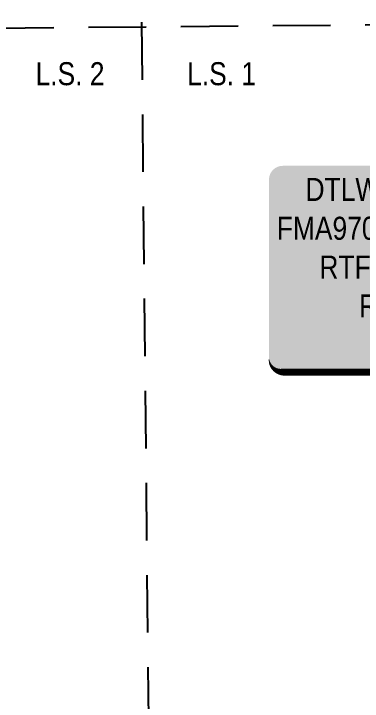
# Model space of a CAD drawing. Extents: x 538089 to 546766, y 6046620 to 6052605.
# Drawn here: x 545085.6 to 545236.8, y 6050991 to 6051289.5 of the extents above; entities that cross this region are included whole.
import ezdxf

# ---------------------------------------------------------------- set-up
doc = ezdxf.new("R2010")
doc.units = 0
doc.header["$LTSCALE"] = 5
doc.linetypes.add('foc-LSD', pattern=[8, 5, -3])
doc.layers.add('AS-SURFACE IMPACT', color=7, linetype='Continuous')
doc.layers.add('L-SECTION-LSD', color=7, linetype='foc-LSD')
doc.styles.add('100L', font='ARIALN.TTF', dxfattribs={"height": 11})
doc.styles.add('80', font='ARIALN.TTF', dxfattribs={"height": 10})

# ---------------------------------------------------------------- blocks, each defined once
blk = doc.blocks.new('*U513')
h = blk.add_hatch(color=255)
edge = h.paths.add_edge_path()
edge.add_line((-136.5, -45.5), (136.5, -45.5))
edge.add_arc((136.5, -39.5), 6, 270, 360)
edge.add_line((142.5, -39.5), (142.5, 38))
edge.add_arc((136.5, 38), 6, 0, 90)
edge.add_line((136.5, 44), (-136.5, 44))
edge.add_arc((-136.5, 38), 6, 90, 180)
edge.add_line((-142.5, 38), (-142.5, -39.5))
edge.add_arc((-136.5, -39.5), 6, 180, 270)
at = {"color": 44, "flags": 128}
blk.add_lwpolyline([(-136.5, -45.5, 3, 3, 0), (136.5, -45.5, 3, 3, 0.414214), (142.5, -39.5, 3, 3, 0), (142.5, 38, 3, 0, 0.414214), (136.5, 44, 0, 0, 0), (-136.5, 44, 0, 0, 0.414214), (-142.5, 38, 0, 0, 0), (-142.5, -39.5, 0, 3, 0.414214)], format="xyseb", close=True, dxfattribs=at)
at = {"color": 44, "style": '80'}
blk.add_attdef('ENTER_TEXT_001', (-35.99, -5), '', height=10, dxfattribs=at)

msp = doc.modelspace()

# ---------------------------------------------------------------- linework, layer by layer
at = {"layer": 'L-SECTION-LSD'}
for p, q in [((545137.019, 6051685.749), (545145.035, 6050881.6)), ((545542.999, 6051287.206), (544739.055, 6051280.142))]:
    msp.add_line(p, q, dxfattribs=at)

# ---------------------------------------------------------------- block references
at = {"layer": 'AS-SURFACE IMPACT'}
ref = msp.add_blockref('*U513', (545338.893, 6051179.409), dxfattribs=dict(at, xscale=1.000506938824607, yscale=1.000506938824607, zscale=1.000506938824607))
ref.add_attrib('ENTER_TEXT_001', 'DTLW160001 Millar Western Forest Products Ltd.', (545212.185, 6051208.176), dxfattribs={"layer": '0', "color": 44, "height": 10.00507, "style": '80'})
ref.add_attrib('ENTER_TEXT_002', 'FMA9700034 Canfor (Whitecourt) Forest Products Ltd.', (545199.703, 6051191.323), dxfattribs={"layer": '0', "color": 44, "height": 10.00507, "style": '80'})
ref.add_attrib('ENTER_TEXT_003', 'RTF 216878, 216898 Murphy Oil Company Ltd.', (545218.204, 6051174.471), dxfattribs={"layer": '0', "color": 44, "height": 10.00507, "style": '80'})
ref.add_attrib('ENTER_TEXT_004', 'RTF 241347 GMT Exploration Zama Inc.', (545235.42, 6051157.618), dxfattribs={"layer": '0', "color": 44, "height": 10.00507, "style": '80'})
ref.add_attrib('ENTER_TEXT_005', 'TPA 2002 RODNEY M CRAWFORD', (545245.776, 6051140.766), dxfattribs={"layer": '0', "color": 44, "height": 10.00507, "style": '80'})

# ---------------------------------------------------------------- texts
at = {"layer": 'L-SECTION-LSD', "attachment_point": 1, "style": '100L', "bg_fill": 3, "box_fill_scale": 1.5, "bg_fill_color": 256, "bg_fill_transparency": 0}
for s, width, insert, char_height in [('\\pi2.1557;L.S. 2', 30.65342, (545092.889, 6051268.435), 9.99466), ('L.S. 1', 29.99119, (545160.812, 6051268.435), 9.9947)]:
    msp.add_mtext_dynamic_manual_height_columns(s, width=width, gutter_width=55, heights=[0], dxfattribs=dict(at, insert=insert, char_height=char_height))

doc.saveas('drawing.dxf')
